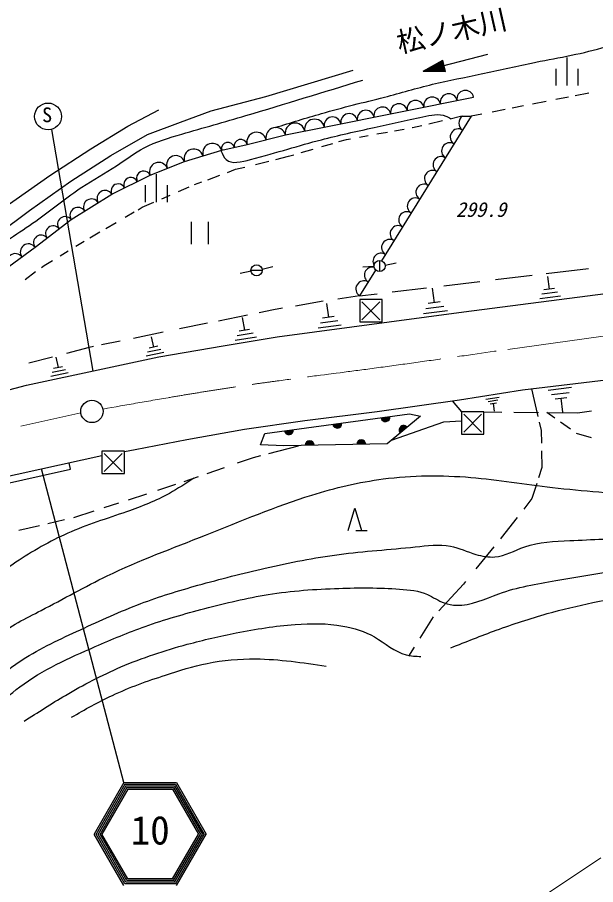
# Model space of a CAD drawing. Units: millimetres, scale not verified. Extents: x 40000 to 680000, y 20000 to 380000.
# Drawn here: x 158212 to 209876, y 242808 to 320241 of the extents above; entities that cross this region are included whole.
import ezdxf
from ezdxf.enums import TextEntityAlignment as Align

# ---------------------------------------------------------------- set-up
doc = ezdxf.new("R2010")
doc.units = ezdxf.units.MM
doc.header["$LTSCALE"] = 1000
doc.linetypes.add('CHAIN', pattern=[18.5, 12, -1.5, 3.5, -1.5])
for name, color, linetype, lineweight in [('M-BGD', 7, 'Continuous', 25), ('M-BMK', 2, 'CHAIN', 13), ('M-BMK-SRVR', 3, 'Continuous', 25), ('M-STR-HTXT', 7, 'Continuous', 13), ('M-STR-STRC', 7, 'Continuous', 25)]:
    doc.layers.add(name, color=color, linetype=linetype, lineweight=lineweight)
doc.styles.add('ＭＳ ゴシック', font='')
doc.styles.get('ＭＳ ゴシック').set_extended_font_data('MS Gothic')

msp = doc.modelspace()

# ---------------------------------------------------------------- linework, layer by layer
at = {"layer": 'M-BGD'}
for p, q in [((200220, 316909), (194473, 315433)), ((194473, 315433), (196215, 316415)), ((195508, 315423), (195375, 315942)), ((195560, 315422), (195420, 315967)), ((195611, 315421), (195465, 315992)), ((195663, 315421), (195510, 316018)), ((195715, 315420), (195555, 316043)), ((195767, 315420), (195600, 316069)), ((195818, 315419), (195645, 316094)), ((195870, 315419), (195690, 316119)), ((195922, 315418), (195735, 316145)), ((195974, 315418), (195781, 316170)), ((196025, 315417), (195826, 316196)), ((196077, 315416), (195871, 316221)), ((196129, 315416), (195916, 316246)), ((196181, 315415), (195961, 316272)), ((196233, 315415), (196006, 316297)), ((196284, 315414), (196051, 316323)), ((196336, 315414), (196096, 316348)), ((196388, 315413), (196141, 316373)), ((196440, 315413), (196186, 316399)), ((196473, 315412), (196215, 316415)), ((207309, 316650), (207309, 314150)), ((180406, 313172), (188207, 315518)), ((194473, 315433), (196473, 315412)), ((194524, 315433), (194518, 315459)), ((194576, 315432), (194563, 315484)), ((194628, 315432), (194608, 315510)), ((194680, 315431), (194653, 315535)), ((194731, 315431), (194698, 315561)), ((194783, 315430), (194743, 315586)), ((194835, 315430), (194788, 315611)), ((194887, 315429), (194833, 315637)), ((194938, 315429), (194879, 315662)), ((194990, 315428), (194924, 315688)), ((195042, 315427), (194969, 315713)), ((195094, 315427), (195014, 315738)), ((195146, 315426), (195059, 315764)), ((195197, 315426), (195104, 315789)), ((195249, 315425), (195149, 315815)), ((195301, 315425), (195194, 315840)), ((195353, 315424), (195239, 315865)), ((195404, 315424), (195284, 315891)), ((195456, 315423), (195330, 315916)), ((206309, 315650), (206309, 314150)), ((208309, 314150), (208309, 315650)), ((175538, 311882), (180406, 313172)), ((185632, 310442), (198977, 313111)), ((207458, 313125), (206329, 312902)), ((209277, 313485), (208057, 313244)), ((203442, 312331), (202404, 312126)), ((205443, 312727), (204238, 312489)), ((168089, 310538), (170863, 311998)), ((172781, 310884), (175538, 311882)), ((198757, 311405), (190742, 298510)), ((196867, 311185), (197810, 311405)), ((197810, 311405), (198757, 311405)), ((199699, 311591), (198757, 311405)), ((201783, 312003), (200623, 311774)), ((164780, 308494), (168089, 310538)), ((169849, 309770), (172781, 310884)), ((193524, 310403), (194352, 310597)), ((194976, 310743), (196192, 311027)), ((166574, 307913), (169849, 309770)), ((178734, 308881), (182158, 309737)), ((182158, 309737), (185632, 310442)), ((190339, 309832), (191271, 309999)), ((191891, 310110), (192759, 310266)), ((193492, 310398), (193524, 310403)), ((185412, 308703), (186396, 308989)), ((186928, 309144), (187624, 309346)), ((187624, 309346), (187962, 309406)), ((188791, 309555), (189541, 309689)), ((161130, 306109), (164780, 308494)), ((173144, 307370), (176467, 308377)), ((176467, 308377), (178734, 308881)), ((183554, 308164), (184649, 308482)), ((162977, 305606), (166574, 307913)), ((181297, 307559), (182448, 307843)), ((182448, 307843), (182916, 307979)), ((170072, 306161), (173144, 307370)), ((176982, 306401), (177716, 306674)), ((177716, 306674), (178540, 306877)), ((179485, 307111), (180684, 307407)), ((156994, 303238), (161130, 306109)), ((166648, 304449), (170072, 306161)), ((170617, 306251), (170617, 303751)), ((175221, 305747), (176295, 306146)), ((159301, 302986), (162977, 305606)), ((169617, 305251), (169617, 303751)), ((171617, 303751), (171617, 305251)), ((172606, 304695), (173562, 305114)), ((174026, 305303), (174693, 305551)), ((163022, 302183), (166648, 304449)), ((171119, 304045), (171851, 304365)), ((169367, 303279), (170405, 303733)), ((152797, 298222), (159301, 302986)), ((167851, 302403), (168658, 302869)), ((168998, 303065), (169367, 303279)), ((159799, 299716), (163022, 302183)), ((166114, 301399), (167027, 301926)), ((173766, 299976), (173766, 301976)), ((175266, 301976), (175266, 299976)), ((164694, 300566), (165128, 300829)), ((165128, 300829), (165580, 301091)), ((156249, 297114), (159799, 299716)), ((163448, 299810), (164195, 300264)), ((162030, 298951), (162742, 299383)), ((160600, 298083), (161359, 298544)), ((190574, 298540), (190574, 297540)), ((191065, 298129), (192055, 298309)), ((158901, 296844), (159849, 297536)), ((160364, 297911), (160600, 298083)), ((179095, 297569), (178115, 297379)), ((179084, 297655), (180084, 297655)), ((180075, 297769), (181045, 297999)), ((190211, 297656), (188793, 295375)), ((190075, 298009), (189075, 297949)), ((205444, 297367), (209233, 297820)), ((196314, 296275), (199515, 296658)), ((198087, 293942), (220436, 296833)), ((200923, 296826), (204217, 297220)), ((205575, 297089), (205725, 295979)), ((191696, 295722), (194772, 296090)), ((195275, 296049), (195455, 294759)), ((206185, 296039), (205255, 295919)), ((188793, 295375), (186839, 295081)), ((188793, 295375), (190357, 295562)), ((188802, 295049), (188802, 293049)), ((190802, 295049), (188802, 295049)), ((190802, 293049), (190802, 295049)), ((206735, 295359), (204885, 295119)), ((206465, 295699), (205075, 295519)), ((181911, 294266), (181086, 294125)), ((185542, 294887), (183076, 294465)), ((185835, 294699), (186005, 293459)), ((188992, 294849), (190592, 293249)), ((190592, 294849), (188992, 293249)), ((196315, 294439), (194705, 294229)), ((195985, 294829), (194915, 294689)), ((178761, 293652), (176168, 293123)), ((181086, 294125), (179809, 293865)), ((181437, 291703), (198087, 293942)), ((186515, 293529), (185485, 293389)), ((196635, 294049), (194495, 293759)), ((175193, 292925), (172702, 292417)), ((178305, 293439), (178495, 292299)), ((187145, 292769), (185075, 292489)), ((186835, 293149), (185285, 292939)), ((188802, 293049), (190802, 293049)), ((171246, 292121), (168578, 291577)), ((179265, 292039), (177845, 291809)), ((178965, 292379), (178015, 292219)), ((167400, 291337), (165741, 290999)), ((170175, 291719), (170375, 290789)), ((176590, 290914), (181437, 291703)), ((179565, 291699), (177665, 291389)), ((164631, 290773), (162608, 290243)), ((165027, 290854), (164631, 290773)), ((171025, 290599), (169855, 290349)), ((170765, 290869), (169985, 290699)), ((170858, 289926), (176590, 290914)), ((161364, 289916), (159228, 289356)), ((161645, 289909), (161845, 288969)), ((165838, 288858), (170858, 289926)), ((171285, 290329), (169725, 289999)), ((159038, 287396), (165838, 288858)), ((162235, 289049), (161455, 288879)), ((162765, 288509), (161195, 288169)), ((162505, 288779), (161325, 288529)), ((150765, 285252), (159038, 287396)), ((203348, 286979), (211574, 287976)), ((197700, 286082), (203348, 286979)), ((204130, 287074), (204707, 284603)), ((205635, 286959), (207725, 287209)), ((205945, 286569), (207515, 286759)), ((190343, 285062), (197700, 286082)), ((197054, 285992), (197896, 285019)), ((200075, 286159), (201245, 286339)), ((200265, 285949), (201135, 286089)), ((200445, 285729), (201025, 285829)), ((200845, 285079), (200735, 285779)), ((206255, 286179), (207305, 286309)), ((206935, 284989), (206785, 286249)), ((183891, 284248), (190343, 285062)), ((197896, 285019), (197896, 283019)), ((199896, 285019), (197896, 285019)), ((199896, 283019), (199896, 285019)), ((199896, 285019), (201502, 285000)), ((202571, 284988), (204755, 284962)), ((206232, 284448), (205512, 284953)), ((205529, 284953), (208249, 284921)), ((208249, 284921), (209507, 285104)), ((178495, 283463), (183891, 284248)), ((180317, 283090), (193254, 284844)), ((194219, 284625), (191237, 282169)), ((193254, 284844), (194219, 284625)), ((196314, 284128), (197896, 284226)), ((198086, 284819), (199686, 283219)), ((199686, 284819), (198086, 283219)), ((173345, 282556), (178495, 283463)), ((191634, 282496), (196314, 284128)), ((204824, 284105), (204997, 283364)), ((207614, 283481), (206731, 284099)), ((179922, 282082), (180317, 283090)), ((197896, 283019), (199896, 283019)), ((204997, 283364), (205025, 282227)), ((209492, 282688), (208166, 283094)), ((168751, 281666), (173345, 282556)), ((182027, 281994), (179922, 282082)), ((180667, 281296), (183343, 281994)), ((191237, 282169), (182027, 281994)), ((136439, 274646), (165775, 281132)), ((165775, 281504), (165775, 279504)), ((167775, 281504), (165775, 281504)), ((165965, 281304), (167565, 279704)), ((167565, 281304), (165965, 279704)), ((167775, 281475), (168740, 281664)), ((167775, 279504), (167775, 281504)), ((179308, 280941), (179956, 281110)), ((205042, 281538), (205079, 280057)), ((162965, 279896), (162837, 280482)), ((177891, 280455), (179308, 280941)), ((137505, 274267), (162965, 279896)), ((175176, 279522), (176710, 280049)), ((205079, 280057), (204780, 279134)), ((165775, 279504), (167775, 279504)), ((173103, 278811), (174388, 279252)), ((170761, 278030), (172028, 278441)), ((172028, 278441), (172381, 278563)), ((204617, 278630), (204180, 277281)), ((168137, 277177), (169774, 277709)), ((204180, 277281), (203447, 276340)), ((165961, 276470), (167294, 276903)), ((163257, 275591), (165078, 276183)), ((187752, 274434), (188352, 276434)), ((188352, 276434), (188952, 274434)), ((160935, 275053), (162421, 275397)), ((202866, 275594), (201445, 273771)), ((158335, 274450), (160192, 274881)), ((188452, 274434), (189452, 274434)), ((201445, 273771), (201385, 273697)), ((200777, 272957), (199169, 271000)), ((198057, 269648), (195855, 267245)), ((198251, 269883), (198057, 269648)), ((195363, 266708), (194179, 264822)), ((193672, 264016), (193159, 263198))]:
    msp.add_line(p, q, dxfattribs=at)
for centre in [(179584, 297655), (190574, 298040)]:
    msp.add_circle(centre, 500, dxfattribs=at)
for centre, radius, start, end in [((198236, 312962), 756, 11.30993, 191.30993), ((193787, 312073), 756, 11.30993, 191.30993), ((195270, 312369), 756, 11.30993, 191.30993), ((196753, 312666), 756, 11.30993, 191.30993), ((190822, 311480), 756, 11.30993, 191.30993), ((192305, 311776), 756, 11.30993, 191.30993), ((186374, 310590), 756, 11.30993, 191.30993), ((187857, 310887), 756, 11.30993, 191.30993), ((189339, 311183), 756, 11.30993, 191.30993), ((198373, 310789), 726, 121.8621, 238.1379), ((183026, 309913), 886, 11.46953, 191.46953), ((184764, 310266), 886, 11.46953, 191.46953), ((179590, 309095), 882, 14.03624, 194.03624), ((181302, 309523), 882, 14.03624, 194.03624), ((197607, 309556), 726, 58.1379, 238.1379), ((175637, 308125), 868, 16.8584, 196.8584), ((177034, 308503), 580, 12.52881, 192.52881), ((178167, 308755), 580, 12.52881, 192.52881), ((196840, 308322), 726, 58.1379, 238.1379), ((173975, 307622), 868, 16.8584, 196.8584), ((172376, 307068), 825, 21.47679, 201.47679), ((196074, 307089), 726, 58.1379, 238.1379), ((170840, 306464), 825, 21.47679, 201.47679), ((168360, 305305), 638, 26.56505, 206.56505), ((169501, 305876), 638, 26.56505, 206.56505), ((195308, 305856), 726, 58.1379, 238.1379), ((167219, 304735), 638, 26.56505, 206.56505), ((194541, 304623), 726, 58.1379, 238.1379), ((166044, 304072), 713, 32.00538, 212.00538), ((164835, 303316), 713, 32.00538, 212.00538), ((193775, 303390), 726, 58.1379, 238.1379), ((163626, 302561), 713, 32.00538, 212.00538), ((193008, 302157), 726, 58.1379, 238.1379), ((162485, 301772), 676, 37.43857, 217.43857), ((161411, 300949), 676, 37.43857, 217.43857), ((192242, 300924), 726, 58.1379, 238.1379), ((160336, 300127), 676, 37.43857, 217.43857), ((159208, 299282), 734, 36.23622, 216.23622), ((191476, 299691), 726, 58.1379, 238.1379), ((158024, 298415), 734, 36.23622, 216.23622), ((190709, 298457), 726, 58.1379, 209.53473), ((189943, 297224), 726, 78.69749, 238.1379), ((189176, 295991), 726, 58.1379, 238.1379), ((191098, 284552), 400, 187.72183, 7.72183), ((191098, 284552), 400, 187.72183, 7.72183), ((191098, 284552), 350, 187.72183, 7.72183), ((191098, 284552), 300, 187.72183, 7.72183), ((191098, 284552), 250, 187.72183, 7.72183), ((191098, 284552), 200, 187.72183, 7.72183), ((191098, 284552), 150, 187.72183, 7.72183), ((191098, 284552), 100, 187.72183, 7.72183), ((191098, 284552), 50, 187.72183, 7.72183), ((182473, 283383), 400, 187.72183, 7.72183), ((182473, 283383), 400, 187.72183, 7.72183), ((182473, 283383), 350, 187.72183, 7.72183), ((182473, 283383), 300, 187.72183, 7.72183), ((182473, 283383), 250, 187.72183, 7.72183), ((182473, 283383), 200, 187.72183, 7.72183), ((186785, 283967), 400, 187.72183, 7.72183), ((186785, 283967), 400, 187.72183, 7.72183), ((186785, 283967), 350, 187.72183, 7.72183), ((186785, 283967), 300, 187.72183, 7.72183), ((186785, 283967), 250, 187.72183, 7.72183), ((186785, 283967), 200, 187.72183, 7.72183), ((186785, 283967), 150, 187.72183, 7.72183), ((186785, 283967), 100, 187.72183, 7.72183), ((186785, 283967), 50, 187.72183, 7.72183), ((192728, 283397), 400, 39.47246, 219.47246), ((192728, 283397), 400, 39.47246, 219.47246), ((192728, 283397), 350, 39.47246, 219.47246), ((192728, 283397), 300, 39.47246, 219.47246), ((192728, 283397), 250, 39.47246, 219.47246), ((192728, 283397), 200, 39.47246, 219.47246), ((192728, 283397), 150, 39.47246, 219.47246), ((192728, 283397), 100, 39.47246, 219.47246), ((192728, 283397), 50, 39.47246, 219.47246), ((182473, 283383), 150, 187.72183, 7.72183), ((182473, 283383), 100, 187.72183, 7.72183), ((182473, 283383), 50, 187.72183, 7.72183), ((184329, 282038), 400, 1.09122, 181.09122), ((184329, 282038), 400, 1.09122, 181.09122), ((184329, 282038), 350, 1.09122, 181.09122), ((184329, 282038), 300, 1.09122, 181.09122), ((184329, 282038), 250, 1.09122, 181.09122), ((184329, 282038), 200, 1.09122, 181.09122), ((184329, 282038), 150, 1.09122, 181.09122), ((184329, 282038), 100, 1.09122, 181.09122), ((184329, 282038), 50, 1.09122, 181.09122), ((188934, 282125), 400, 1.09122, 181.09122), ((188934, 282125), 400, 1.09122, 181.09122), ((188934, 282125), 350, 1.09122, 181.09122), ((188934, 282125), 300, 1.09122, 181.09122), ((188934, 282125), 250, 1.09122, 181.09122), ((188934, 282125), 200, 1.09122, 181.09122), ((188934, 282125), 150, 1.09122, 181.09122), ((188934, 282125), 100, 1.09122, 181.09122), ((188934, 282125), 50, 1.09122, 181.09122)]:
    msp.add_arc(centre, radius, start, end, dxfattribs=at)
for points, knots in [([(181254, 310404), (182632, 310830), (184010, 311256), (185397, 311654), (186340, 311924), (187288, 312181), (188239, 312422), (189160, 312655), (190085, 312873), (191004, 313113), (192440, 313488), (193863, 313916), (195305, 314265), (196745, 314613), (198205, 314882), (199657, 315187), (201152, 315501), (202638, 315853), (204137, 316160), (206242, 316590), (208372, 316928), (210434, 317516), (211505, 317821), (212557, 318194), (213609, 318566)], [0, 0, 0, 0, 1, 1, 1, 2, 2, 2, 3, 3, 3, 4, 4, 4, 5, 5, 5, 6, 6, 6, 7, 7, 7, 8, 8, 8, 8]), ([(152508, 297088), (153530, 297810), (154551, 298533), (155591, 299227), (157103, 300236), (158655, 301187), (160129, 302252), (161422, 303186), (162655, 304208), (163984, 305082), (164989, 305743), (166050, 306319), (167058, 306986), (167885, 307532), (168678, 308138), (169547, 308596), (170597, 309148), (171759, 309483), (172914, 309816), (174831, 310368), (176727, 310915), (178623, 311475), (182104, 312503), (185585, 313575), (189065, 314646)], [0, 0, 0, 0, 1, 1, 1, 2, 2, 2, 3, 3, 3, 4, 4, 4, 5, 5, 5, 6, 6, 6, 7, 7, 7, 8, 8, 8, 8]), ([(176401, 308357), (176532, 308045), (176664, 307733), (176870, 307544), (177350, 307105), (178234, 307328), (179049, 307544), (181508, 308196), (183330, 308783), (185383, 309315), (186888, 309705), (188518, 310064), (190082, 310404), (191527, 310719), (192916, 311016), (194440, 311358), (195138, 311514), (195865, 311680), (196483, 311426), (196631, 311365), (196772, 311280), (196914, 311196)], [0, 0, 0, 0, 1, 1, 1, 2, 2, 2, 3, 3, 3, 4, 4, 4, 5, 5, 5, 6, 6, 6, 7, 7, 7, 7]), ([(152511, 255945), (153685, 256737), (154860, 257528), (155960, 258418), (156793, 259091), (157583, 259820), (158433, 260463), (160459, 261997), (162827, 263048), (165179, 264065), (166657, 264705), (168129, 265330), (169636, 265866), (171374, 266485), (173157, 266984), (174948, 267454), (176824, 267947), (178708, 268408), (180622, 268713), (182710, 269046), (184833, 269194), (186940, 269262), (188743, 269321), (190535, 269321), (192366, 269194), (193217, 269135), (194076, 269048), (194839, 268713), (195351, 268488), (195820, 268151), (196350, 267957), (196701, 267829), (197078, 267763), (197449, 267751), (198749, 267710), (199976, 268335), (201227, 268782), (202892, 269377), (204600, 269657), (206309, 269949), (209163, 270436), (212024, 270955), (214895, 271392), (217611, 271805), (220337, 272144), (223068, 272422), (225631, 272683), (228198, 272890), (230761, 273177), (232996, 273428), (235228, 273739), (237423, 274208), (241103, 274993), (244679, 276220), (248275, 277367), (251543, 278410), (254828, 279388), (258028, 280595), (261195, 281790), (264279, 283210), (267438, 284442), (270387, 285592), (273400, 286579), (276435, 287464), (279259, 288287), (282102, 289022), (284952, 289799), (286662, 290265), (288374, 290746), (290103, 291035), (291564, 291280), (293037, 291388), (294499, 291859), (295478, 292175), (296453, 292654), (296903, 293645), (297080, 294034), (297176, 294503), (297041, 294813), (296820, 295318), (295986, 295404), (295255, 295500), (294019, 295662), (293078, 295853), (292095, 296186), (291230, 296480), (290333, 296884), (289417, 297148), (289030, 297260), (288640, 297346), (288250, 297433)], [0, 0, 0, 0, 1, 1, 1, 2, 2, 2, 3, 3, 3, 4, 4, 4, 5, 5, 5, 6, 6, 6, 7, 7, 7, 8, 8, 8, 9, 9, 9, 10, 10, 10, 11, 11, 11, 12, 12, 12, 13, 13, 13, 14, 14, 14, 15, 15, 15, 16, 16, 16, 17, 17, 17, 18, 18, 18, 19, 19, 19, 20, 20, 20, 21, 21, 21, 22, 22, 22, 23, 23, 23, 24, 24, 24, 25, 25, 25, 26, 26, 26, 27, 27, 27, 28, 28, 28, 29, 29, 29, 30, 30, 30, 30]), ([(127544, 250206), (129675, 251013), (131807, 251820), (133968, 252534), (135897, 253171), (137849, 253735), (139789, 254345), (140808, 254665), (141824, 254998), (142850, 255293), (143974, 255617), (145111, 255894), (146256, 256156), (147449, 256428), (148651, 256685), (149791, 257104), (151683, 257800), (153405, 258945), (155030, 260179), (156241, 261097), (157398, 262065), (158655, 262884), (160278, 263942), (162066, 264751), (163843, 265566), (165629, 266384), (167402, 267207), (169230, 267899), (170902, 268532), (172619, 269054), (174344, 269537), (176337, 270096), (178340, 270603), (180361, 271064), (182543, 271562), (184747, 272006), (186951, 272293), (189203, 272586), (191456, 272716), (193766, 272963), (194821, 273076), (195888, 273214), (196894, 273019), (197666, 272870), (198401, 272524), (199184, 272293), (199734, 272130), (200308, 272023), (200859, 272069), (201781, 272147), (202642, 272652), (203540, 272963), (204831, 273411), (206202, 273459), (207562, 273522), (209547, 273613), (211511, 273735), (213482, 273745), (216438, 273760), (219409, 273522), (222363, 273633), (224229, 273704), (226087, 273914), (227949, 274136), (231375, 274545), (234810, 274998), (238114, 275923), (241811, 276959), (245343, 278588), (248783, 280336), (251726, 281832), (254602, 283416), (257329, 285294), (258516, 286110), (259675, 286983), (260642, 288033), (261294, 288742), (261859, 289532), (262424, 290322)], [0, 0, 0, 0, 1, 1, 1, 2, 2, 2, 3, 3, 3, 4, 4, 4, 5, 5, 5, 6, 6, 6, 7, 7, 7, 8, 8, 8, 9, 9, 9, 10, 10, 10, 11, 11, 11, 12, 12, 12, 13, 13, 13, 14, 14, 14, 15, 15, 15, 16, 16, 16, 17, 17, 17, 18, 18, 18, 19, 19, 19, 20, 20, 20, 21, 21, 21, 22, 22, 22, 23, 23, 23, 24, 24, 24, 25, 25, 25, 26, 26, 26, 26]), ([(196952, 263963), (198296, 264496), (199641, 265029), (201000, 265525), (202501, 266073), (204019, 266576), (205558, 267007), (206901, 267383), (208258, 267703), (209622, 267995), (211246, 268342), (212877, 268649), (214515, 268919), (221376, 270052), (228337, 270550), (235201, 271630), (238076, 272082), (240934, 272637), (243793, 273218), (247810, 274033), (251829, 274900), (255700, 276206), (259020, 277326), (262233, 278769), (265506, 280035), (267862, 280946), (270250, 281766), (272651, 282557), (274195, 283065), (275746, 283561), (277320, 283957), (279810, 284584), (282360, 284959), (284885, 285452), (286476, 285762), (288058, 286119), (289647, 286432), (293605, 287211), (297614, 287717), (301601, 288347), (304322, 288776), (307032, 289263), (309742, 289750)], [0, 0, 0, 0, 1, 1, 1, 2, 2, 2, 3, 3, 3, 4, 4, 4, 5, 5, 5, 6, 6, 6, 7, 7, 7, 8, 8, 8, 9, 9, 9, 10, 10, 10, 11, 11, 11, 12, 12, 12, 13, 13, 13, 14, 14, 14, 14]), ([(117901, 248402), (121827, 249852), (125752, 251302), (129712, 252659), (132363, 253568), (135028, 254434), (137678, 255337), (139630, 256003), (141573, 256688), (143584, 257192), (145067, 257563), (146587, 257835), (147979, 258428), (149181, 258940), (150288, 259692), (151344, 260488), (152256, 261176), (153130, 261898), (153953, 262685), (154750, 263447), (155500, 264271), (156357, 264951), (157554, 265903), (158962, 266576), (160339, 267286), (162328, 268311), (164251, 269413), (166245, 270376), (169091, 271752), (172080, 272848), (175035, 274016), (178180, 275260), (181286, 276586), (184512, 277587), (186597, 278234), (188732, 278745), (190898, 279029), (193488, 279368), (196122, 279381), (198727, 279166), (201166, 278965), (203579, 278563), (206006, 278274), (208764, 277944), (211539, 277760), (214315, 277587), (217312, 277400), (220309, 277226), (223311, 277244), (224985, 277254), (226661, 277323), (228324, 277518), (231110, 277845), (233863, 278523), (236496, 279510), (238899, 280410), (241204, 281568), (243363, 282943), (244320, 283553), (245248, 284206), (246177, 284859)], [0, 0, 0, 0, 1, 1, 1, 2, 2, 2, 3, 3, 3, 4, 4, 4, 5, 5, 5, 6, 6, 6, 7, 7, 7, 8, 8, 8, 9, 9, 9, 10, 10, 10, 11, 11, 11, 12, 12, 12, 13, 13, 13, 14, 14, 14, 15, 15, 15, 16, 16, 16, 17, 17, 17, 18, 18, 18, 19, 19, 19, 20, 20, 20, 20]), ([(173974, 279110), (173258, 278630), (172542, 278151), (171791, 277735), (170583, 277068), (169285, 276567), (167975, 276105), (166207, 275482), (164419, 274931), (162714, 274179), (161100, 273466), (159561, 272574), (158084, 271586), (156835, 270751), (155630, 269848), (154564, 268807), (153520, 267787), (152610, 266635), (151748, 265436), (150810, 264130), (149929, 262767), (148734, 261724), (147819, 260925), (146720, 260313), (145575, 259870), (144543, 259470), (143475, 259207), (142416, 258908), (140892, 258478), (139388, 257972), (137884, 257466)], [0, 0, 0, 0, 1, 1, 1, 2, 2, 2, 3, 3, 3, 4, 4, 4, 5, 5, 5, 6, 6, 6, 7, 7, 7, 8, 8, 8, 9, 9, 9, 10, 10, 10, 10]), ([(158817, 257394), (160036, 258183), (161255, 258972), (162507, 259709), (164106, 260652), (165757, 261512), (167463, 262242), (169385, 263064), (171377, 263723), (173397, 264268), (174844, 264658), (176305, 264990), (177774, 265281), (179507, 265624), (181252, 265911), (183020, 266041), (184445, 266145), (185885, 266147), (187289, 265896), (188271, 265721), (189235, 265422), (190111, 264919), (191062, 264374), (191908, 263588), (192933, 263327), (193359, 263219), (193815, 263201), (194272, 263182)], [0, 0, 0, 0, 1, 1, 1, 2, 2, 2, 3, 3, 3, 4, 4, 4, 5, 5, 5, 6, 6, 6, 7, 7, 7, 8, 8, 8, 9, 9, 9, 9]), ([(163050, 257756), (164252, 258441), (165454, 259126), (166704, 259709), (168233, 260424), (169833, 260987), (171443, 261518), (172671, 261924), (173905, 262311), (175169, 262567), (176593, 262857), (178057, 262980), (179511, 262965), (181622, 262944), (183714, 262629), (185806, 262314)], [0, 0, 0, 0, 1, 1, 1, 2, 2, 2, 3, 3, 3, 4, 4, 4, 5, 5, 5, 5])]:
    msp.add_open_spline(points, degree=3, knots=knots, dxfattribs=at)
at = {"layer": 'M-BMK'}
for p, q in [((202026, 290601), (262879, 298984)), ((68213, 263799), (163888, 284924))]:
    msp.add_line(p, q, dxfattribs=at)
msp.add_open_spline([(165869, 285272), (169997, 285998), (174124, 286724), (178269, 287334), (182008, 287885), (185762, 288341), (189510, 288838), (193687, 289392), (197856, 289996), (202026, 290601)], degree=3, knots=[0, 0, 0, 0, 1, 1, 1, 2, 2, 2, 3, 3, 3, 3], dxfattribs=at)
at = {"layer": 'M-BMK-SRVR'}
msp.add_circle((164879, 285059), 1000, dxfattribs=at)
at = {"layer": 'M-STR-HTXT'}
msp.add_line((210327, 245207), (205759, 242150), dxfattribs=at)
at = {"layer": 'M-STR-STRC'}
for p, q in [((161264, 310228), (164943, 288666)), ((167738, 251919), (160367, 279937)), ((167738, 251919), (165082, 247319)), ((167825, 251769), (165256, 247319)), ((167738, 251919), (172431, 251919)), ((167825, 251769), (172344, 251769)), ((172344, 251769), (174914, 247319)), ((172431, 251919), (175087, 247319)), ((167911, 251619), (165429, 247319)), ((167998, 251469), (165602, 247319)), ((168085, 251319), (165775, 247319)), ((167911, 251619), (172258, 251619)), ((167998, 251469), (172171, 251469)), ((168085, 251319), (172085, 251319)), ((172085, 251319), (174394, 247319)), ((172171, 251469), (174567, 247319)), ((172258, 251619), (174740, 247319)), ((167738, 242719), (165082, 247319)), ((167825, 242869), (165256, 247319)), ((167911, 243019), (165429, 247319)), ((167998, 243169), (165602, 247319)), ((168085, 243319), (165775, 247319)), ((172085, 243319), (174394, 247319)), ((172171, 243169), (174567, 247319)), ((172258, 243019), (174740, 247319)), ((172344, 242869), (174914, 247319)), ((172431, 242719), (175087, 247319)), ((172171, 243169), (167998, 243169)), ((172085, 243319), (168085, 243319)), ((172344, 242869), (167825, 242869)), ((172258, 243019), (167911, 243019))]:
    msp.add_line(p, q, dxfattribs=at)
msp.add_circle((160959, 311389), 1200, dxfattribs=at)

# ---------------------------------------------------------------- texts
at = {"layer": 'M-BGD', "style": 'ＭＳ ゴシック', "oblique": 15}
msp.add_text('299.9', height=1320, dxfattribs=at).set_placement((197388, 302026), align=Align.BOTTOM_LEFT)
at = {"layer": 'M-STR-HTXT', "style": 'ＭＳ ゴシック'}
msp.add_text('松ノ木川', height=1833, rotation=12.74, dxfattribs=at).set_placement((192458, 316506), align=Align.BOTTOM_LEFT)
at = {"layer": 'M-STR-STRC', "style": 'ＭＳ ゴシック'}
for s, height, p in [('S', 1320, (160426, 310482)), ('10', 2566, (168335, 245619))]:
    msp.add_text(s, height=height, dxfattribs=at).set_placement(p, align=Align.BOTTOM_LEFT)

doc.saveas('drawing.dxf')
